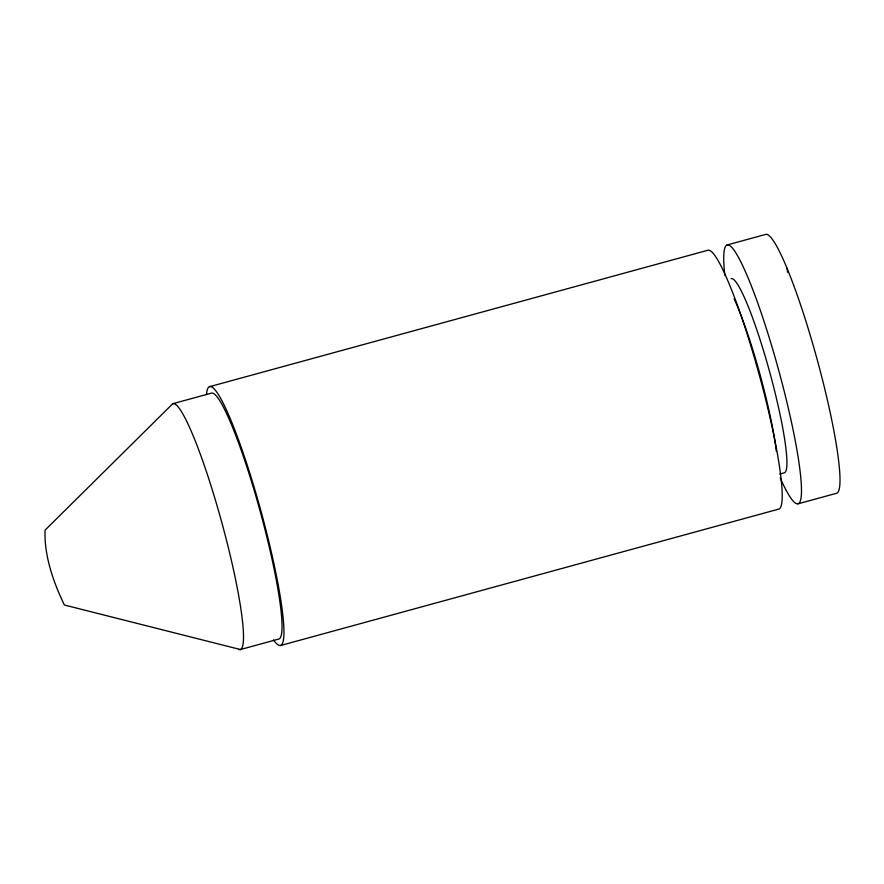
<?xml version="1.0" encoding="UTF-8"?>
<svg xmlns="http://www.w3.org/2000/svg" width="884" height="884" viewBox="0 0 884 884"><rect width="100%" height="100%" fill="white"/><g stroke="black" fill="none" stroke-linecap="round" stroke-linejoin="round"><path stroke-width="1.33" d="M172.778 403.712L45.095 530.124C43.968 555.285 53.405 582.335 64.388 605.01L240.404 649.541L278.946 638.999A127.484 15.768 74.7 0 0 259.995 510.698A127.484 15.768 74.7 0 0 211.309 393.17L172.778 403.712A127.484 15.768 74.7 0 1 223.21 527.671A127.484 15.768 74.7 0 1 238.669 649.442M209.53 386.695L707.752 250.282A134.202 16.597 74.7 0 1 759.002 373.987A134.202 16.597 74.7 0 1 778.948 509.051L280.725 645.464M727.013 245.001L765.544 234.459A134.202 16.597 74.7 0 1 816.794 358.164A134.202 16.597 74.7 0 1 836.739 493.228L798.208 503.769M779.677 474.067L784.495 472.741A100.654 12.453 74.7 0 0 769.533 371.457A100.654 12.453 74.7 0 0 731.101 278.67M787.047 268.338L787.622 272.25M206.447 394.551A134.202 16.597 74.7 0 1 261.321 512.411A134.202 16.597 74.7 0 1 273.465 639.95M724.836 275.189A134.202 16.597 74.7 0 1 750.505 283.808A134.202 16.597 74.7 0 1 798.539 459.779A134.202 16.597 74.7 0 1 780.196 477.99M734.129 298.77A100.654 12.453 74.7 0 1 776.329 451.348"/></g></svg>
